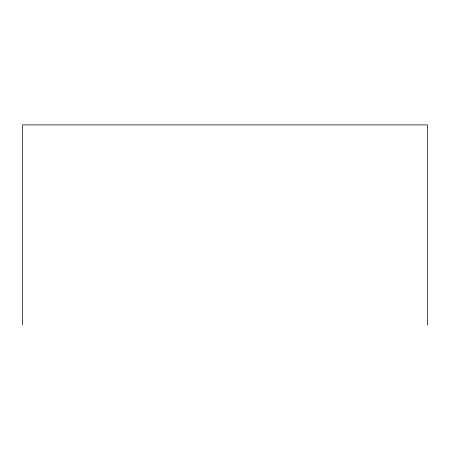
<?xml version="1.0" encoding="UTF-8"?>
<svg xmlns="http://www.w3.org/2000/svg" width="450" height="450" viewBox="0 0 450 450"><rect width="100%" height="100%" fill="white"/><g stroke="black" fill="none" stroke-linecap="round" stroke-linejoin="round"><path stroke-width="0.67" d="M427.5 325.103L427.5 124.897L22.5 124.897L22.5 325.103"/></g></svg>
